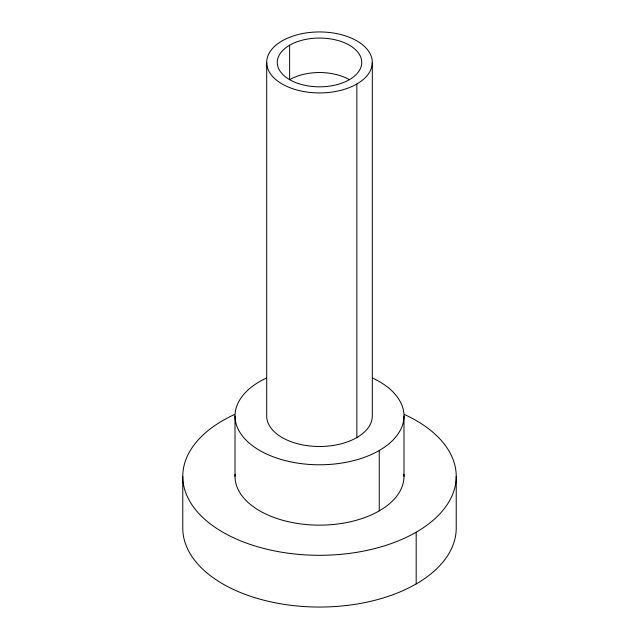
<?xml version="1.0" encoding="UTF-8"?>
<svg xmlns="http://www.w3.org/2000/svg" width="639" height="639" viewBox="0 0 639 639"><rect width="100%" height="100%" fill="white"/><g stroke="black" fill="none" stroke-linecap="round" stroke-linejoin="round"><path stroke-width="0.96" d="M456.23 476.367L456.23 528.11A136.73 78.94 0 0 1 319.5 607.05A136.73 78.94 0 0 1 182.77 528.11L182.77 476.367M416.181 532.191L416.181 583.926M403.992 416.005L403.992 476.367M379.246 450.495L379.246 510.865M372.305 62.438A52.805 30.488 0 0 1 293.093 88.845A52.805 30.488 0 0 1 293.093 36.032A52.805 30.488 0 0 1 372.305 62.438L372.305 416.005A52.805 30.488 0 0 1 319.5 446.493A52.805 30.488 0 0 1 266.695 416.005L266.695 62.438M356.842 83.997L356.842 437.563M289.627 45.193L289.627 79.683A42.246 24.394 0 0 1 349.373 79.683M235.008 416.005L235.008 476.367M372.681 378.096A84.492 48.78 0 0 1 381.291 449.273A84.492 48.78 0 0 1 257.709 449.273A84.492 48.78 0 0 1 266.319 378.096M403.928 474.418A84.492 48.78 0 0 1 319.5 525.146A84.492 48.78 0 0 1 235.072 474.418M404.511 414.535A136.73 78.94 0 0 1 419.799 530.019A136.73 78.94 0 0 1 219.201 530.019A136.73 78.94 0 0 1 234.489 414.535M298.373 83.557A42.246 24.394 0 0 0 361.746 62.438A42.246 24.394 0 0 0 298.373 41.319A42.246 24.394 0 0 0 298.373 83.557"/></g></svg>
